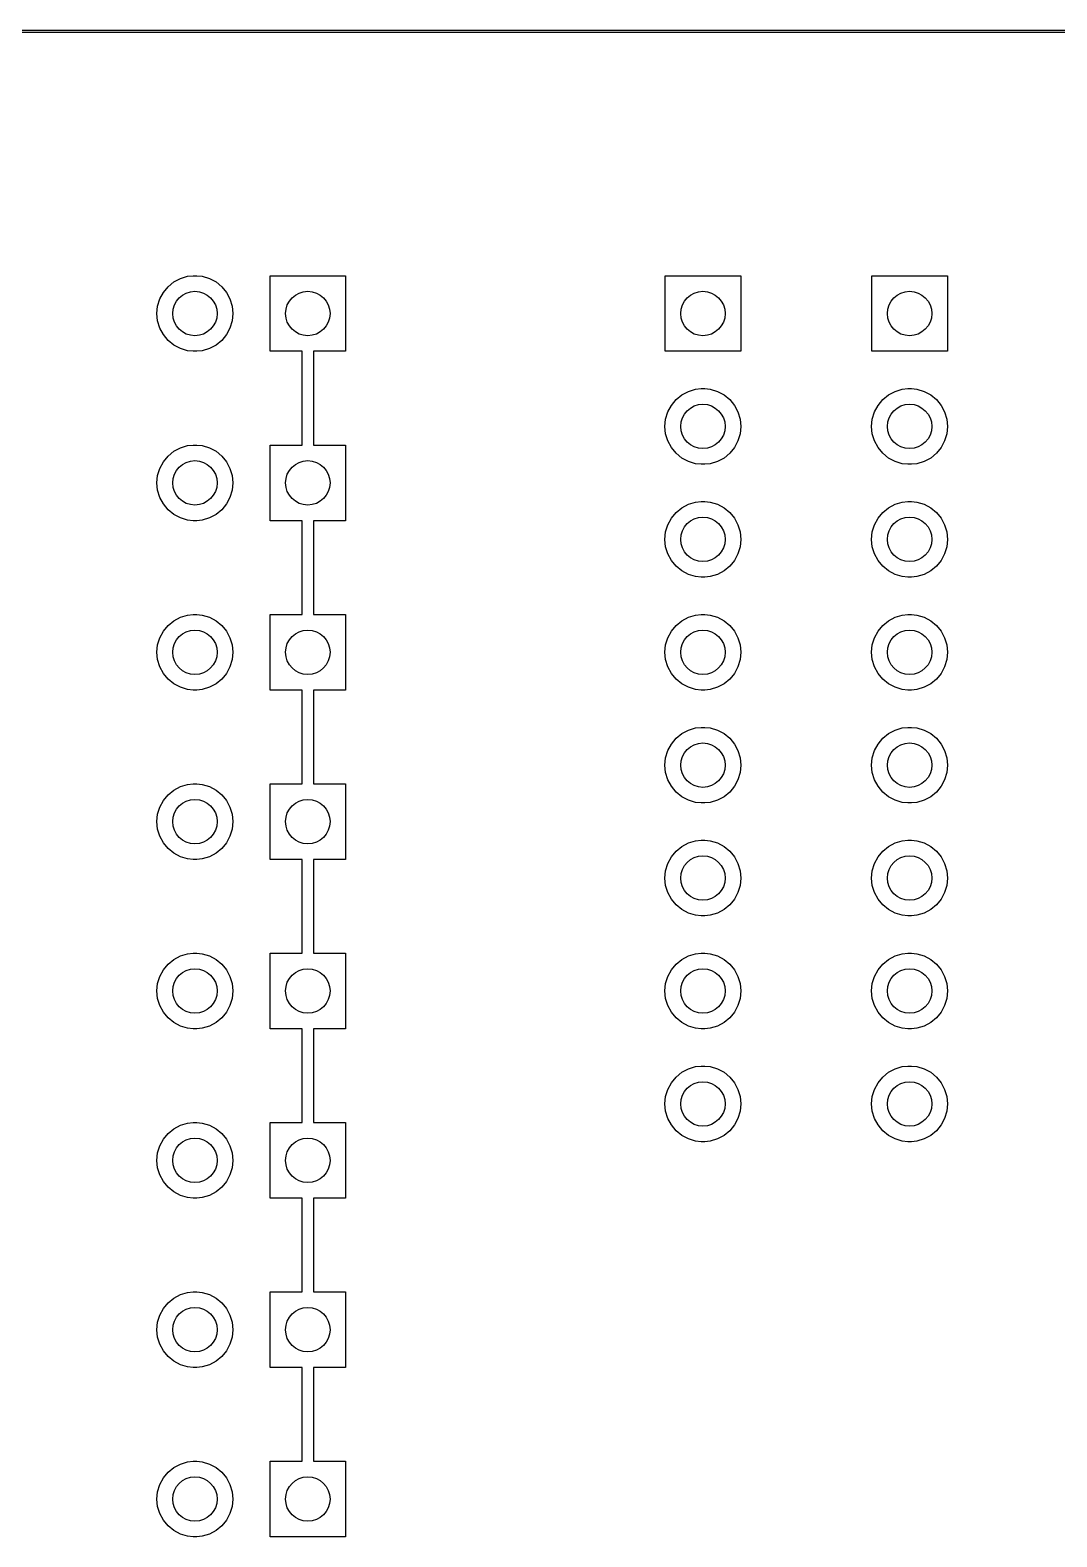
# Model space of a CAD drawing. Extents: x 47 to 146.1, y -90.2 to -39.3.
# Drawn here: x 97.89 to 120.99, y -73.24 to -39.34 of the extents above; entities that cross this region are included whole.
import ezdxf

# ---------------------------------------------------------------- set-up
doc = ezdxf.new("R2010")
doc.units = 0
doc.header["$MEASUREMENT"] = 0
doc.layers.add('BLACK', color=7, linetype='CONTINUOUS')

msp = doc.modelspace()

# ---------------------------------------------------------------- linework, layer by layer
at = {"layer": 'BLACK', "linetype": 'CONTINUOUS'}
for p, q in [((46.9912, -39.345), (146.049, -39.345)), ((146.025, -39.395), (47.015, -39.395)), ((100.996, -45.1161), (101.125, -45.0098)), ((101.125, -45.0098), (101.273, -44.9309)), ((101.273, -44.9309), (101.433, -44.8823)), ((101.433, -44.8823), (101.558, -44.87)), ((101.558, -44.87), (101.642, -44.87)), ((101.642, -44.87), (101.767, -44.8823)), ((101.767, -44.8823), (101.927, -44.9309)), ((101.927, -44.9309), (102.075, -45.0098)), ((102.075, -45.0098), (102.204, -45.1161)), ((103.29, -46.57), (103.29, -44.87)), ((103.29, -44.87), (104.99, -44.87)), ((104.99, -44.87), (104.99, -46.57)), ((112.18, -46.57), (112.18, -44.87)), ((112.18, -44.87), (113.88, -44.87)), ((113.88, -44.87), (113.88, -46.57)), ((116.83, -46.57), (116.83, -44.87)), ((116.83, -44.87), (118.53, -44.87)), ((118.53, -44.87), (118.53, -46.57)), ((100.762, -45.5534), (100.811, -45.3931)), ((100.811, -45.3931), (100.89, -45.2455)), ((100.89, -45.2455), (100.996, -45.1161)), ((102.204, -45.1161), (102.31, -45.2455)), ((102.31, -45.2455), (102.389, -45.3931)), ((102.389, -45.3931), (102.438, -45.5534)), ((100.746, -45.72), (100.762, -45.5534)), ((100.762, -45.8866), (100.746, -45.72)), ((102.438, -45.5534), (102.454, -45.72)), ((102.454, -45.72), (102.438, -45.8866)), ((100.811, -46.0469), (100.762, -45.8866)), ((100.89, -46.1945), (100.811, -46.0469)), ((102.389, -46.0469), (102.31, -46.1945)), ((102.438, -45.8866), (102.389, -46.0469)), ((100.996, -46.3239), (100.89, -46.1945)), ((101.125, -46.4302), (100.996, -46.3239)), ((101.273, -46.5091), (101.125, -46.4302)), ((102.075, -46.4302), (101.927, -46.5091)), ((102.204, -46.3239), (102.075, -46.4302)), ((102.31, -46.1945), (102.204, -46.3239)), ((101.433, -46.5577), (101.273, -46.5091)), ((101.558, -46.57), (101.433, -46.5577)), ((101.642, -46.57), (101.558, -46.57)), ((101.767, -46.5577), (101.642, -46.57)), ((101.927, -46.5091), (101.767, -46.5577)), ((104.015, -46.57), (103.29, -46.57)), ((104.015, -48.68), (104.015, -46.57)), ((104.99, -46.57), (104.265, -46.57)), ((104.265, -46.57), (104.265, -48.68)), ((113.88, -46.57), (112.18, -46.57)), ((118.53, -46.57), (116.83, -46.57)), ((112.703, -47.4709), (112.863, -47.4223)), ((112.863, -47.4223), (112.988, -47.41)), ((112.988, -47.41), (113.072, -47.41)), ((113.072, -47.41), (113.197, -47.4223)), ((113.197, -47.4223), (113.357, -47.4709)), ((117.353, -47.4709), (117.513, -47.4223)), ((117.513, -47.4223), (117.638, -47.41)), ((117.638, -47.41), (117.722, -47.41)), ((117.722, -47.41), (117.847, -47.4223)), ((117.847, -47.4223), (118.007, -47.4709)), ((112.241, -47.9331), (112.32, -47.7855)), ((112.32, -47.7855), (112.426, -47.6561)), ((112.426, -47.6561), (112.555, -47.5498)), ((112.555, -47.5498), (112.703, -47.4709)), ((113.357, -47.4709), (113.505, -47.5498)), ((113.505, -47.5498), (113.634, -47.6561)), ((113.634, -47.6561), (113.74, -47.7855)), ((113.74, -47.7855), (113.819, -47.9331)), ((116.891, -47.9331), (116.97, -47.7855)), ((116.97, -47.7855), (117.076, -47.6561)), ((117.076, -47.6561), (117.205, -47.5498)), ((117.205, -47.5498), (117.353, -47.4709)), ((118.007, -47.4709), (118.155, -47.5498)), ((118.155, -47.5498), (118.284, -47.6561)), ((118.284, -47.6561), (118.39, -47.7855)), ((118.39, -47.7855), (118.469, -47.9331)), ((112.176, -48.26), (112.192, -48.0934)), ((112.192, -48.0934), (112.241, -47.9331)), ((113.819, -47.9331), (113.868, -48.0934)), ((113.868, -48.0934), (113.884, -48.26)), ((116.826, -48.26), (116.842, -48.0934)), ((116.842, -48.0934), (116.891, -47.9331)), ((118.469, -47.9331), (118.518, -48.0934)), ((118.518, -48.0934), (118.534, -48.26)), ((112.192, -48.4266), (112.176, -48.26)), ((112.241, -48.5869), (112.192, -48.4266)), ((113.868, -48.4266), (113.819, -48.5869)), ((113.884, -48.26), (113.868, -48.4266)), ((116.842, -48.4266), (116.826, -48.26)), ((116.891, -48.5869), (116.842, -48.4266)), ((118.518, -48.4266), (118.469, -48.5869)), ((118.534, -48.26), (118.518, -48.4266)), ((101.125, -48.8198), (101.273, -48.7409)), ((101.273, -48.7409), (101.433, -48.6923)), ((101.433, -48.6923), (101.558, -48.68)), ((101.558, -48.68), (101.642, -48.68)), ((101.642, -48.68), (101.767, -48.6923)), ((101.767, -48.6923), (101.927, -48.7409)), ((101.927, -48.7409), (102.075, -48.8198)), ((103.29, -50.38), (103.29, -48.68)), ((103.29, -48.68), (104.015, -48.68)), ((104.265, -48.68), (104.99, -48.68)), ((104.99, -48.68), (104.99, -50.38)), ((112.32, -48.7345), (112.241, -48.5869)), ((112.426, -48.8639), (112.32, -48.7345)), ((113.74, -48.7345), (113.634, -48.8639)), ((113.819, -48.5869), (113.74, -48.7345)), ((116.97, -48.7345), (116.891, -48.5869)), ((117.076, -48.8639), (116.97, -48.7345)), ((118.39, -48.7345), (118.284, -48.8639)), ((118.469, -48.5869), (118.39, -48.7345)), ((100.811, -49.2031), (100.89, -49.0555)), ((100.89, -49.0555), (100.996, -48.9261)), ((100.996, -48.9261), (101.125, -48.8198)), ((102.075, -48.8198), (102.204, -48.9261)), ((102.204, -48.9261), (102.31, -49.0555)), ((102.31, -49.0555), (102.389, -49.2031)), ((112.555, -48.9702), (112.426, -48.8639)), ((112.703, -49.0491), (112.555, -48.9702)), ((112.863, -49.0977), (112.703, -49.0491)), ((112.988, -49.11), (112.863, -49.0977)), ((113.072, -49.11), (112.988, -49.11)), ((113.197, -49.0977), (113.072, -49.11)), ((113.357, -49.0491), (113.197, -49.0977)), ((113.505, -48.9702), (113.357, -49.0491)), ((113.634, -48.8639), (113.505, -48.9702)), ((117.205, -48.9702), (117.076, -48.8639)), ((117.353, -49.0491), (117.205, -48.9702)), ((117.513, -49.0977), (117.353, -49.0491)), ((117.638, -49.11), (117.513, -49.0977)), ((117.722, -49.11), (117.638, -49.11)), ((117.847, -49.0977), (117.722, -49.11)), ((118.007, -49.0491), (117.847, -49.0977)), ((118.155, -48.9702), (118.007, -49.0491)), ((118.284, -48.8639), (118.155, -48.9702)), ((100.746, -49.53), (100.762, -49.3634)), ((100.762, -49.3634), (100.811, -49.2031)), ((102.389, -49.2031), (102.438, -49.3634)), ((102.438, -49.3634), (102.454, -49.53)), ((100.762, -49.6966), (100.746, -49.53)), ((100.811, -49.8569), (100.762, -49.6966)), ((102.438, -49.6966), (102.389, -49.8569)), ((102.454, -49.53), (102.438, -49.6966)), ((100.89, -50.0045), (100.811, -49.8569)), ((100.996, -50.1339), (100.89, -50.0045)), ((101.125, -50.2402), (100.996, -50.1339)), ((102.204, -50.1339), (102.075, -50.2402)), ((102.31, -50.0045), (102.204, -50.1339)), ((102.389, -49.8569), (102.31, -50.0045)), ((112.426, -50.1961), (112.555, -50.0898)), ((112.555, -50.0898), (112.703, -50.0109)), ((112.703, -50.0109), (112.863, -49.9623)), ((112.863, -49.9623), (112.988, -49.95)), ((112.988, -49.95), (113.072, -49.95)), ((113.072, -49.95), (113.197, -49.9623)), ((113.197, -49.9623), (113.357, -50.0109)), ((113.357, -50.0109), (113.505, -50.0898)), ((113.505, -50.0898), (113.634, -50.1961)), ((117.076, -50.1961), (117.205, -50.0898)), ((117.205, -50.0898), (117.353, -50.0109)), ((117.353, -50.0109), (117.513, -49.9623)), ((117.513, -49.9623), (117.638, -49.95)), ((117.638, -49.95), (117.722, -49.95)), ((117.722, -49.95), (117.847, -49.9623)), ((117.847, -49.9623), (118.007, -50.0109)), ((118.007, -50.0109), (118.155, -50.0898)), ((118.155, -50.0898), (118.284, -50.1961)), ((101.273, -50.3191), (101.125, -50.2402)), ((101.433, -50.3677), (101.273, -50.3191)), ((101.558, -50.38), (101.433, -50.3677)), ((101.642, -50.38), (101.558, -50.38)), ((101.767, -50.3677), (101.642, -50.38)), ((101.927, -50.3191), (101.767, -50.3677)), ((102.075, -50.2402), (101.927, -50.3191)), ((104.015, -50.38), (103.29, -50.38)), ((104.015, -52.49), (104.015, -50.38)), ((104.99, -50.38), (104.265, -50.38)), ((104.265, -50.38), (104.265, -52.49)), ((112.192, -50.6334), (112.241, -50.4731)), ((112.241, -50.4731), (112.32, -50.3255)), ((112.32, -50.3255), (112.426, -50.1961)), ((113.634, -50.1961), (113.74, -50.3255)), ((113.74, -50.3255), (113.819, -50.4731)), ((113.819, -50.4731), (113.868, -50.6334)), ((116.842, -50.6334), (116.891, -50.4731)), ((116.891, -50.4731), (116.97, -50.3255)), ((116.97, -50.3255), (117.076, -50.1961)), ((118.284, -50.1961), (118.39, -50.3255)), ((118.39, -50.3255), (118.469, -50.4731)), ((118.469, -50.4731), (118.518, -50.6334)), ((112.176, -50.8), (112.192, -50.6334)), ((112.192, -50.9666), (112.176, -50.8)), ((113.868, -50.6334), (113.884, -50.8)), ((113.884, -50.8), (113.868, -50.9666)), ((116.826, -50.8), (116.842, -50.6334)), ((116.842, -50.9666), (116.826, -50.8)), ((118.518, -50.6334), (118.534, -50.8)), ((118.534, -50.8), (118.518, -50.9666)), ((112.241, -51.1269), (112.192, -50.9666)), ((112.32, -51.2745), (112.241, -51.1269)), ((113.819, -51.1269), (113.74, -51.2745)), ((113.868, -50.9666), (113.819, -51.1269)), ((116.891, -51.1269), (116.842, -50.9666)), ((116.97, -51.2745), (116.891, -51.1269)), ((118.469, -51.1269), (118.39, -51.2745)), ((118.518, -50.9666), (118.469, -51.1269)), ((112.426, -51.4039), (112.32, -51.2745)), ((112.555, -51.5102), (112.426, -51.4039)), ((112.703, -51.5891), (112.555, -51.5102)), ((113.505, -51.5102), (113.357, -51.5891)), ((113.634, -51.4039), (113.505, -51.5102)), ((113.74, -51.2745), (113.634, -51.4039)), ((117.076, -51.4039), (116.97, -51.2745)), ((117.205, -51.5102), (117.076, -51.4039)), ((117.353, -51.5891), (117.205, -51.5102)), ((118.155, -51.5102), (118.007, -51.5891)), ((118.284, -51.4039), (118.155, -51.5102)), ((118.39, -51.2745), (118.284, -51.4039)), ((112.863, -51.6377), (112.703, -51.5891)), ((112.988, -51.65), (112.863, -51.6377)), ((113.072, -51.65), (112.988, -51.65)), ((113.197, -51.6377), (113.072, -51.65)), ((113.357, -51.5891), (113.197, -51.6377)), ((117.513, -51.6377), (117.353, -51.5891)), ((117.638, -51.65), (117.513, -51.6377)), ((117.722, -51.65), (117.638, -51.65)), ((117.847, -51.6377), (117.722, -51.65)), ((118.007, -51.5891), (117.847, -51.6377)), ((101.273, -52.5509), (101.433, -52.5023)), ((101.433, -52.5023), (101.558, -52.49)), ((101.558, -52.49), (101.642, -52.49)), ((101.642, -52.49), (101.767, -52.5023)), ((101.767, -52.5023), (101.927, -52.5509)), ((103.29, -54.19), (103.29, -52.49)), ((103.29, -52.49), (104.015, -52.49)), ((104.265, -52.49), (104.99, -52.49)), ((104.99, -52.49), (104.99, -54.19)), ((112.703, -52.5509), (112.863, -52.5023)), ((112.863, -52.5023), (112.988, -52.49)), ((112.988, -52.49), (113.072, -52.49)), ((113.072, -52.49), (113.197, -52.5023)), ((113.197, -52.5023), (113.357, -52.5509)), ((117.353, -52.5509), (117.513, -52.5023)), ((117.513, -52.5023), (117.638, -52.49)), ((117.638, -52.49), (117.722, -52.49)), ((117.722, -52.49), (117.847, -52.5023)), ((117.847, -52.5023), (118.007, -52.5509)), ((100.811, -53.0131), (100.89, -52.8655)), ((100.89, -52.8655), (100.996, -52.7361)), ((100.996, -52.7361), (101.125, -52.6298)), ((101.125, -52.6298), (101.273, -52.5509)), ((101.927, -52.5509), (102.075, -52.6298)), ((102.075, -52.6298), (102.204, -52.7361)), ((102.204, -52.7361), (102.31, -52.8655)), ((102.31, -52.8655), (102.389, -53.0131)), ((112.241, -53.0131), (112.32, -52.8655)), ((112.32, -52.8655), (112.426, -52.7361)), ((112.426, -52.7361), (112.555, -52.6298)), ((112.555, -52.6298), (112.703, -52.5509)), ((113.357, -52.5509), (113.505, -52.6298)), ((113.505, -52.6298), (113.634, -52.7361)), ((113.634, -52.7361), (113.74, -52.8655)), ((113.74, -52.8655), (113.819, -53.0131)), ((116.891, -53.0131), (116.97, -52.8655)), ((116.97, -52.8655), (117.076, -52.7361)), ((117.076, -52.7361), (117.205, -52.6298)), ((117.205, -52.6298), (117.353, -52.5509)), ((118.007, -52.5509), (118.155, -52.6298)), ((118.155, -52.6298), (118.284, -52.7361)), ((118.284, -52.7361), (118.39, -52.8655)), ((118.39, -52.8655), (118.469, -53.0131)), ((100.746, -53.34), (100.762, -53.1734)), ((100.762, -53.1734), (100.811, -53.0131)), ((102.389, -53.0131), (102.438, -53.1734)), ((102.438, -53.1734), (102.454, -53.34)), ((112.176, -53.34), (112.192, -53.1734)), ((112.192, -53.1734), (112.241, -53.0131)), ((113.819, -53.0131), (113.868, -53.1734)), ((113.868, -53.1734), (113.884, -53.34)), ((116.826, -53.34), (116.842, -53.1734)), ((116.842, -53.1734), (116.891, -53.0131)), ((118.469, -53.0131), (118.518, -53.1734)), ((118.518, -53.1734), (118.534, -53.34)), ((100.762, -53.5066), (100.746, -53.34)), ((100.811, -53.6669), (100.762, -53.5066)), ((102.438, -53.5066), (102.389, -53.6669)), ((102.454, -53.34), (102.438, -53.5066)), ((112.192, -53.5066), (112.176, -53.34)), ((112.241, -53.6669), (112.192, -53.5066)), ((113.868, -53.5066), (113.819, -53.6669)), ((113.884, -53.34), (113.868, -53.5066)), ((116.842, -53.5066), (116.826, -53.34)), ((116.891, -53.6669), (116.842, -53.5066)), ((118.518, -53.5066), (118.469, -53.6669)), ((118.534, -53.34), (118.518, -53.5066)), ((100.89, -53.8145), (100.811, -53.6669)), ((100.996, -53.9439), (100.89, -53.8145)), ((102.31, -53.8145), (102.204, -53.9439)), ((102.389, -53.6669), (102.31, -53.8145)), ((112.32, -53.8145), (112.241, -53.6669)), ((112.426, -53.9439), (112.32, -53.8145)), ((113.74, -53.8145), (113.634, -53.9439)), ((113.819, -53.6669), (113.74, -53.8145)), ((116.97, -53.8145), (116.891, -53.6669)), ((117.076, -53.9439), (116.97, -53.8145)), ((118.39, -53.8145), (118.284, -53.9439)), ((118.469, -53.6669), (118.39, -53.8145)), ((101.125, -54.0502), (100.996, -53.9439)), ((101.273, -54.1291), (101.125, -54.0502)), ((101.433, -54.1777), (101.273, -54.1291)), ((101.558, -54.19), (101.433, -54.1777)), ((101.642, -54.19), (101.558, -54.19)), ((101.767, -54.1777), (101.642, -54.19)), ((101.927, -54.1291), (101.767, -54.1777)), ((102.075, -54.0502), (101.927, -54.1291)), ((102.204, -53.9439), (102.075, -54.0502)), ((104.015, -54.19), (103.29, -54.19)), ((104.015, -56.3), (104.015, -54.19)), ((104.99, -54.19), (104.265, -54.19)), ((104.265, -54.19), (104.265, -56.3)), ((112.555, -54.0502), (112.426, -53.9439)), ((112.703, -54.1291), (112.555, -54.0502)), ((112.863, -54.1777), (112.703, -54.1291)), ((112.988, -54.19), (112.863, -54.1777)), ((113.072, -54.19), (112.988, -54.19)), ((113.197, -54.1777), (113.072, -54.19)), ((113.357, -54.1291), (113.197, -54.1777)), ((113.505, -54.0502), (113.357, -54.1291)), ((113.634, -53.9439), (113.505, -54.0502)), ((117.205, -54.0502), (117.076, -53.9439)), ((117.353, -54.1291), (117.205, -54.0502)), ((117.513, -54.1777), (117.353, -54.1291)), ((117.638, -54.19), (117.513, -54.1777)), ((117.722, -54.19), (117.638, -54.19)), ((117.847, -54.1777), (117.722, -54.19)), ((118.007, -54.1291), (117.847, -54.1777)), ((118.155, -54.0502), (118.007, -54.1291)), ((118.284, -53.9439), (118.155, -54.0502)), ((112.426, -55.2761), (112.555, -55.1698)), ((112.555, -55.1698), (112.703, -55.0909)), ((112.703, -55.0909), (112.863, -55.0423)), ((112.863, -55.0423), (112.988, -55.03)), ((112.988, -55.03), (113.072, -55.03)), ((113.072, -55.03), (113.197, -55.0423)), ((113.197, -55.0423), (113.357, -55.0909)), ((113.357, -55.0909), (113.505, -55.1698)), ((113.505, -55.1698), (113.634, -55.2761)), ((117.076, -55.2761), (117.205, -55.1698)), ((117.205, -55.1698), (117.353, -55.0909)), ((117.353, -55.0909), (117.513, -55.0423)), ((117.513, -55.0423), (117.638, -55.03)), ((117.638, -55.03), (117.722, -55.03)), ((117.722, -55.03), (117.847, -55.0423)), ((117.847, -55.0423), (118.007, -55.0909)), ((118.007, -55.0909), (118.155, -55.1698)), ((118.155, -55.1698), (118.284, -55.2761)), ((112.192, -55.7134), (112.241, -55.5531)), ((112.241, -55.5531), (112.32, -55.4055)), ((112.32, -55.4055), (112.426, -55.2761)), ((113.634, -55.2761), (113.74, -55.4055)), ((113.74, -55.4055), (113.819, -55.5531)), ((113.819, -55.5531), (113.868, -55.7134)), ((116.842, -55.7134), (116.891, -55.5531)), ((116.891, -55.5531), (116.97, -55.4055)), ((116.97, -55.4055), (117.076, -55.2761)), ((118.284, -55.2761), (118.39, -55.4055)), ((118.39, -55.4055), (118.469, -55.5531)), ((118.469, -55.5531), (118.518, -55.7134)), ((112.176, -55.88), (112.192, -55.7134)), ((112.192, -56.0466), (112.176, -55.88)), ((113.868, -55.7134), (113.884, -55.88)), ((113.884, -55.88), (113.868, -56.0466)), ((116.826, -55.88), (116.842, -55.7134)), ((116.842, -56.0466), (116.826, -55.88)), ((118.518, -55.7134), (118.534, -55.88)), ((118.534, -55.88), (118.518, -56.0466)), ((112.241, -56.2069), (112.192, -56.0466)), ((112.32, -56.3545), (112.241, -56.2069)), ((113.819, -56.2069), (113.74, -56.3545)), ((113.868, -56.0466), (113.819, -56.2069)), ((116.891, -56.2069), (116.842, -56.0466)), ((116.97, -56.3545), (116.891, -56.2069)), ((118.469, -56.2069), (118.39, -56.3545)), ((118.518, -56.0466), (118.469, -56.2069)), ((100.89, -56.6755), (100.996, -56.5461)), ((100.996, -56.5461), (101.125, -56.4398)), ((101.125, -56.4398), (101.273, -56.3609)), ((101.273, -56.3609), (101.433, -56.3123)), ((101.433, -56.3123), (101.558, -56.3)), ((101.558, -56.3), (101.642, -56.3)), ((101.642, -56.3), (101.767, -56.3123)), ((101.767, -56.3123), (101.927, -56.3609)), ((101.927, -56.3609), (102.075, -56.4398)), ((102.075, -56.4398), (102.204, -56.5461)), ((102.204, -56.5461), (102.31, -56.6755)), ((103.29, -58), (103.29, -56.3)), ((103.29, -56.3), (104.015, -56.3)), ((104.265, -56.3), (104.99, -56.3)), ((104.99, -56.3), (104.99, -58)), ((112.426, -56.4839), (112.32, -56.3545)), ((112.555, -56.5902), (112.426, -56.4839)), ((112.703, -56.6691), (112.555, -56.5902)), ((113.505, -56.5902), (113.357, -56.6691)), ((113.634, -56.4839), (113.505, -56.5902)), ((113.74, -56.3545), (113.634, -56.4839)), ((117.076, -56.4839), (116.97, -56.3545)), ((117.205, -56.5902), (117.076, -56.4839)), ((117.353, -56.6691), (117.205, -56.5902)), ((118.155, -56.5902), (118.007, -56.6691)), ((118.284, -56.4839), (118.155, -56.5902)), ((118.39, -56.3545), (118.284, -56.4839)), ((100.762, -56.9834), (100.811, -56.8231)), ((100.811, -56.8231), (100.89, -56.6755)), ((102.31, -56.6755), (102.389, -56.8231)), ((102.389, -56.8231), (102.438, -56.9834)), ((112.863, -56.7177), (112.703, -56.6691)), ((112.988, -56.73), (112.863, -56.7177)), ((113.072, -56.73), (112.988, -56.73)), ((113.197, -56.7177), (113.072, -56.73)), ((113.357, -56.6691), (113.197, -56.7177)), ((117.513, -56.7177), (117.353, -56.6691)), ((117.638, -56.73), (117.513, -56.7177)), ((117.722, -56.73), (117.638, -56.73)), ((117.847, -56.7177), (117.722, -56.73)), ((118.007, -56.6691), (117.847, -56.7177)), ((100.746, -57.15), (100.762, -56.9834)), ((100.762, -57.3166), (100.746, -57.15)), ((102.438, -56.9834), (102.454, -57.15)), ((102.454, -57.15), (102.438, -57.3166)), ((100.811, -57.4769), (100.762, -57.3166)), ((100.89, -57.6245), (100.811, -57.4769)), ((102.389, -57.4769), (102.31, -57.6245)), ((102.438, -57.3166), (102.389, -57.4769)), ((112.703, -57.6309), (112.863, -57.5823)), ((112.863, -57.5823), (112.988, -57.57)), ((112.988, -57.57), (113.072, -57.57)), ((113.072, -57.57), (113.197, -57.5823)), ((113.197, -57.5823), (113.357, -57.6309)), ((117.353, -57.6309), (117.513, -57.5823)), ((117.513, -57.5823), (117.638, -57.57)), ((117.638, -57.57), (117.722, -57.57)), ((117.722, -57.57), (117.847, -57.5823)), ((117.847, -57.5823), (118.007, -57.6309)), ((100.996, -57.7539), (100.89, -57.6245)), ((101.125, -57.8602), (100.996, -57.7539)), ((101.273, -57.9391), (101.125, -57.8602)), ((101.433, -57.9877), (101.273, -57.9391)), ((101.927, -57.9391), (101.767, -57.9877)), ((102.075, -57.8602), (101.927, -57.9391)), ((102.204, -57.7539), (102.075, -57.8602)), ((102.31, -57.6245), (102.204, -57.7539)), ((112.241, -58.0931), (112.32, -57.9455)), ((112.32, -57.9455), (112.426, -57.8161)), ((112.426, -57.8161), (112.555, -57.7098)), ((112.555, -57.7098), (112.703, -57.6309)), ((113.357, -57.6309), (113.505, -57.7098)), ((113.505, -57.7098), (113.634, -57.8161)), ((113.634, -57.8161), (113.74, -57.9455)), ((113.74, -57.9455), (113.819, -58.0931)), ((116.891, -58.0931), (116.97, -57.9455)), ((116.97, -57.9455), (117.076, -57.8161)), ((117.076, -57.8161), (117.205, -57.7098)), ((117.205, -57.7098), (117.353, -57.6309)), ((118.007, -57.6309), (118.155, -57.7098)), ((118.155, -57.7098), (118.284, -57.8161)), ((118.284, -57.8161), (118.39, -57.9455)), ((118.39, -57.9455), (118.469, -58.0931)), ((101.558, -58), (101.433, -57.9877)), ((101.642, -58), (101.558, -58)), ((101.767, -57.9877), (101.642, -58)), ((104.015, -58), (103.29, -58)), ((104.015, -60.11), (104.015, -58)), ((104.99, -58), (104.265, -58)), ((104.265, -58), (104.265, -60.11)), ((112.176, -58.42), (112.192, -58.2534)), ((112.192, -58.2534), (112.241, -58.0931)), ((113.819, -58.0931), (113.868, -58.2534)), ((113.868, -58.2534), (113.884, -58.42)), ((116.826, -58.42), (116.842, -58.2534)), ((116.842, -58.2534), (116.891, -58.0931)), ((118.469, -58.0931), (118.518, -58.2534)), ((118.518, -58.2534), (118.534, -58.42)), ((112.192, -58.5866), (112.176, -58.42)), ((112.241, -58.7469), (112.192, -58.5866)), ((113.868, -58.5866), (113.819, -58.7469)), ((113.884, -58.42), (113.868, -58.5866)), ((116.842, -58.5866), (116.826, -58.42)), ((116.891, -58.7469), (116.842, -58.5866)), ((118.518, -58.5866), (118.469, -58.7469)), ((118.534, -58.42), (118.518, -58.5866)), ((112.32, -58.8945), (112.241, -58.7469)), ((112.426, -59.0239), (112.32, -58.8945)), ((113.74, -58.8945), (113.634, -59.0239)), ((113.819, -58.7469), (113.74, -58.8945)), ((116.97, -58.8945), (116.891, -58.7469)), ((117.076, -59.0239), (116.97, -58.8945)), ((118.39, -58.8945), (118.284, -59.0239)), ((118.469, -58.7469), (118.39, -58.8945)), ((112.555, -59.1302), (112.426, -59.0239)), ((112.703, -59.2091), (112.555, -59.1302)), ((112.863, -59.2577), (112.703, -59.2091)), ((112.988, -59.27), (112.863, -59.2577)), ((113.072, -59.27), (112.988, -59.27)), ((113.197, -59.2577), (113.072, -59.27)), ((113.357, -59.2091), (113.197, -59.2577)), ((113.505, -59.1302), (113.357, -59.2091)), ((113.634, -59.0239), (113.505, -59.1302)), ((117.205, -59.1302), (117.076, -59.0239)), ((117.353, -59.2091), (117.205, -59.1302)), ((117.513, -59.2577), (117.353, -59.2091)), ((117.638, -59.27), (117.513, -59.2577)), ((117.722, -59.27), (117.638, -59.27)), ((117.847, -59.2577), (117.722, -59.27)), ((118.007, -59.2091), (117.847, -59.2577)), ((118.155, -59.1302), (118.007, -59.2091)), ((118.284, -59.0239), (118.155, -59.1302)), ((100.996, -60.3561), (101.125, -60.2498)), ((101.125, -60.2498), (101.273, -60.1709)), ((101.273, -60.1709), (101.433, -60.1223)), ((101.433, -60.1223), (101.558, -60.11)), ((101.558, -60.11), (101.642, -60.11)), ((101.642, -60.11), (101.767, -60.1223)), ((101.767, -60.1223), (101.927, -60.1709)), ((101.927, -60.1709), (102.075, -60.2498)), ((102.075, -60.2498), (102.204, -60.3561)), ((103.29, -61.81), (103.29, -60.11)), ((103.29, -60.11), (104.015, -60.11)), ((104.265, -60.11), (104.99, -60.11)), ((104.99, -60.11), (104.99, -61.81)), ((112.426, -60.3561), (112.555, -60.2498)), ((112.555, -60.2498), (112.703, -60.1709)), ((112.703, -60.1709), (112.863, -60.1223)), ((112.863, -60.1223), (112.988, -60.11)), ((112.988, -60.11), (113.072, -60.11)), ((113.072, -60.11), (113.197, -60.1223)), ((113.197, -60.1223), (113.357, -60.1709)), ((113.357, -60.1709), (113.505, -60.2498)), ((113.505, -60.2498), (113.634, -60.3561)), ((117.076, -60.3561), (117.205, -60.2498)), ((117.205, -60.2498), (117.353, -60.1709)), ((117.353, -60.1709), (117.513, -60.1223)), ((117.513, -60.1223), (117.638, -60.11)), ((117.638, -60.11), (117.722, -60.11)), ((117.722, -60.11), (117.847, -60.1223)), ((117.847, -60.1223), (118.007, -60.1709)), ((118.007, -60.1709), (118.155, -60.2498)), ((118.155, -60.2498), (118.284, -60.3561)), ((100.762, -60.7934), (100.811, -60.6331)), ((100.811, -60.6331), (100.89, -60.4855)), ((100.89, -60.4855), (100.996, -60.3561)), ((102.204, -60.3561), (102.31, -60.4855)), ((102.31, -60.4855), (102.389, -60.6331)), ((102.389, -60.6331), (102.438, -60.7934)), ((112.192, -60.7934), (112.241, -60.6331)), ((112.241, -60.6331), (112.32, -60.4855)), ((112.32, -60.4855), (112.426, -60.3561)), ((113.634, -60.3561), (113.74, -60.4855)), ((113.74, -60.4855), (113.819, -60.6331)), ((113.819, -60.6331), (113.868, -60.7934)), ((116.842, -60.7934), (116.891, -60.6331)), ((116.891, -60.6331), (116.97, -60.4855)), ((116.97, -60.4855), (117.076, -60.3561)), ((118.284, -60.3561), (118.39, -60.4855)), ((118.39, -60.4855), (118.469, -60.6331)), ((118.469, -60.6331), (118.518, -60.7934)), ((100.746, -60.96), (100.762, -60.7934)), ((100.762, -61.1266), (100.746, -60.96)), ((102.438, -60.7934), (102.454, -60.96)), ((102.454, -60.96), (102.438, -61.1266)), ((112.176, -60.96), (112.192, -60.7934)), ((112.192, -61.1266), (112.176, -60.96)), ((113.868, -60.7934), (113.884, -60.96)), ((113.884, -60.96), (113.868, -61.1266)), ((116.826, -60.96), (116.842, -60.7934)), ((116.842, -61.1266), (116.826, -60.96)), ((118.518, -60.7934), (118.534, -60.96)), ((118.534, -60.96), (118.518, -61.1266)), ((100.811, -61.2869), (100.762, -61.1266)), ((100.89, -61.4345), (100.811, -61.2869)), ((102.389, -61.2869), (102.31, -61.4345)), ((102.438, -61.1266), (102.389, -61.2869)), ((112.241, -61.2869), (112.192, -61.1266)), ((112.32, -61.4345), (112.241, -61.2869)), ((113.819, -61.2869), (113.74, -61.4345)), ((113.868, -61.1266), (113.819, -61.2869)), ((116.891, -61.2869), (116.842, -61.1266)), ((116.97, -61.4345), (116.891, -61.2869)), ((118.469, -61.2869), (118.39, -61.4345)), ((118.518, -61.1266), (118.469, -61.2869)), ((100.996, -61.5639), (100.89, -61.4345)), ((101.125, -61.6702), (100.996, -61.5639)), ((101.273, -61.7491), (101.125, -61.6702)), ((102.075, -61.6702), (101.927, -61.7491)), ((102.204, -61.5639), (102.075, -61.6702)), ((102.31, -61.4345), (102.204, -61.5639)), ((112.426, -61.5639), (112.32, -61.4345)), ((112.555, -61.6702), (112.426, -61.5639)), ((112.703, -61.7491), (112.555, -61.6702)), ((113.505, -61.6702), (113.357, -61.7491)), ((113.634, -61.5639), (113.505, -61.6702)), ((113.74, -61.4345), (113.634, -61.5639)), ((117.076, -61.5639), (116.97, -61.4345)), ((117.205, -61.6702), (117.076, -61.5639)), ((117.353, -61.7491), (117.205, -61.6702)), ((118.155, -61.6702), (118.007, -61.7491)), ((118.284, -61.5639), (118.155, -61.6702)), ((118.39, -61.4345), (118.284, -61.5639)), ((101.433, -61.7977), (101.273, -61.7491)), ((101.558, -61.81), (101.433, -61.7977)), ((101.642, -61.81), (101.558, -61.81)), ((101.767, -61.7977), (101.642, -61.81)), ((101.927, -61.7491), (101.767, -61.7977)), ((104.015, -61.81), (103.29, -61.81)), ((104.015, -63.92), (104.015, -61.81)), ((104.99, -61.81), (104.265, -61.81)), ((104.265, -61.81), (104.265, -63.92)), ((112.863, -61.7977), (112.703, -61.7491)), ((112.988, -61.81), (112.863, -61.7977)), ((113.072, -61.81), (112.988, -61.81)), ((113.197, -61.7977), (113.072, -61.81)), ((113.357, -61.7491), (113.197, -61.7977)), ((117.513, -61.7977), (117.353, -61.7491)), ((117.638, -61.81), (117.513, -61.7977)), ((117.722, -61.81), (117.638, -61.81)), ((117.847, -61.7977), (117.722, -61.81)), ((118.007, -61.7491), (117.847, -61.7977)), ((112.703, -62.7109), (112.863, -62.6623)), ((112.863, -62.6623), (112.988, -62.65)), ((112.988, -62.65), (113.072, -62.65)), ((113.072, -62.65), (113.197, -62.6623)), ((113.197, -62.6623), (113.357, -62.7109)), ((117.353, -62.7109), (117.513, -62.6623)), ((117.513, -62.6623), (117.638, -62.65)), ((117.638, -62.65), (117.722, -62.65)), ((117.722, -62.65), (117.847, -62.6623)), ((117.847, -62.6623), (118.007, -62.7109)), ((112.241, -63.1731), (112.32, -63.0255)), ((112.32, -63.0255), (112.426, -62.8961)), ((112.426, -62.8961), (112.555, -62.7898)), ((112.555, -62.7898), (112.703, -62.7109)), ((113.357, -62.7109), (113.505, -62.7898)), ((113.505, -62.7898), (113.634, -62.8961)), ((113.634, -62.8961), (113.74, -63.0255)), ((113.74, -63.0255), (113.819, -63.1731)), ((116.891, -63.1731), (116.97, -63.0255)), ((116.97, -63.0255), (117.076, -62.8961)), ((117.076, -62.8961), (117.205, -62.7898)), ((117.205, -62.7898), (117.353, -62.7109)), ((118.007, -62.7109), (118.155, -62.7898)), ((118.155, -62.7898), (118.284, -62.8961)), ((118.284, -62.8961), (118.39, -63.0255)), ((118.39, -63.0255), (118.469, -63.1731)), ((112.176, -63.5), (112.192, -63.3334)), ((112.192, -63.3334), (112.241, -63.1731)), ((113.819, -63.1731), (113.868, -63.3334)), ((113.868, -63.3334), (113.884, -63.5)), ((116.826, -63.5), (116.842, -63.3334)), ((116.842, -63.3334), (116.891, -63.1731)), ((118.469, -63.1731), (118.518, -63.3334)), ((118.518, -63.3334), (118.534, -63.5)), ((112.192, -63.6666), (112.176, -63.5)), ((112.241, -63.8269), (112.192, -63.6666)), ((113.868, -63.6666), (113.819, -63.8269)), ((113.884, -63.5), (113.868, -63.6666)), ((116.842, -63.6666), (116.826, -63.5)), ((116.891, -63.8269), (116.842, -63.6666)), ((118.518, -63.6666), (118.469, -63.8269)), ((118.534, -63.5), (118.518, -63.6666)), ((100.996, -64.1661), (101.125, -64.0598)), ((101.125, -64.0598), (101.273, -63.9809)), ((101.273, -63.9809), (101.433, -63.9323)), ((101.433, -63.9323), (101.558, -63.92)), ((101.558, -63.92), (101.642, -63.92)), ((101.642, -63.92), (101.767, -63.9323)), ((101.767, -63.9323), (101.927, -63.9809)), ((101.927, -63.9809), (102.075, -64.0598)), ((102.075, -64.0598), (102.204, -64.1661)), ((103.29, -65.62), (103.29, -63.92)), ((103.29, -63.92), (104.015, -63.92)), ((104.265, -63.92), (104.99, -63.92)), ((104.99, -63.92), (104.99, -65.62)), ((112.32, -63.9745), (112.241, -63.8269)), ((112.426, -64.1039), (112.32, -63.9745)), ((113.74, -63.9745), (113.634, -64.1039)), ((113.819, -63.8269), (113.74, -63.9745)), ((116.97, -63.9745), (116.891, -63.8269)), ((117.076, -64.1039), (116.97, -63.9745)), ((118.39, -63.9745), (118.284, -64.1039)), ((118.469, -63.8269), (118.39, -63.9745)), ((100.811, -64.4431), (100.89, -64.2955)), ((100.89, -64.2955), (100.996, -64.1661)), ((102.204, -64.1661), (102.31, -64.2955)), ((102.31, -64.2955), (102.389, -64.4431)), ((112.555, -64.2102), (112.426, -64.1039)), ((112.703, -64.2891), (112.555, -64.2102)), ((112.863, -64.3377), (112.703, -64.2891)), ((112.988, -64.35), (112.863, -64.3377)), ((113.072, -64.35), (112.988, -64.35)), ((113.197, -64.3377), (113.072, -64.35)), ((113.357, -64.2891), (113.197, -64.3377)), ((113.505, -64.2102), (113.357, -64.2891)), ((113.634, -64.1039), (113.505, -64.2102)), ((117.205, -64.2102), (117.076, -64.1039)), ((117.353, -64.2891), (117.205, -64.2102)), ((117.513, -64.3377), (117.353, -64.2891)), ((117.638, -64.35), (117.513, -64.3377)), ((117.722, -64.35), (117.638, -64.35)), ((117.847, -64.3377), (117.722, -64.35)), ((118.007, -64.2891), (117.847, -64.3377)), ((118.155, -64.2102), (118.007, -64.2891)), ((118.284, -64.1039), (118.155, -64.2102)), ((100.746, -64.77), (100.762, -64.6034)), ((100.762, -64.6034), (100.811, -64.4431)), ((102.389, -64.4431), (102.438, -64.6034)), ((102.438, -64.6034), (102.454, -64.77)), ((100.762, -64.9366), (100.746, -64.77)), ((100.811, -65.0969), (100.762, -64.9366)), ((102.438, -64.9366), (102.389, -65.0969)), ((102.454, -64.77), (102.438, -64.9366)), ((100.89, -65.2445), (100.811, -65.0969)), ((100.996, -65.3739), (100.89, -65.2445)), ((101.125, -65.4802), (100.996, -65.3739)), ((102.204, -65.3739), (102.075, -65.4802)), ((102.31, -65.2445), (102.204, -65.3739)), ((102.389, -65.0969), (102.31, -65.2445)), ((101.273, -65.5591), (101.125, -65.4802)), ((101.433, -65.6077), (101.273, -65.5591)), ((101.558, -65.62), (101.433, -65.6077)), ((101.642, -65.62), (101.558, -65.62)), ((101.767, -65.6077), (101.642, -65.62)), ((101.927, -65.5591), (101.767, -65.6077)), ((102.075, -65.4802), (101.927, -65.5591)), ((104.015, -65.62), (103.29, -65.62)), ((104.015, -67.73), (104.015, -65.62)), ((104.99, -65.62), (104.265, -65.62)), ((104.265, -65.62), (104.265, -67.73)), ((101.273, -67.7909), (101.433, -67.7423)), ((101.433, -67.7423), (101.558, -67.73)), ((101.558, -67.73), (101.642, -67.73)), ((101.642, -67.73), (101.767, -67.7423)), ((101.767, -67.7423), (101.927, -67.7909)), ((103.29, -69.43), (103.29, -67.73)), ((103.29, -67.73), (104.015, -67.73)), ((104.265, -67.73), (104.99, -67.73)), ((104.99, -67.73), (104.99, -69.43)), ((100.811, -68.2531), (100.89, -68.1055)), ((100.89, -68.1055), (100.996, -67.9761)), ((100.996, -67.9761), (101.125, -67.8698)), ((101.125, -67.8698), (101.273, -67.7909)), ((101.927, -67.7909), (102.075, -67.8698)), ((102.075, -67.8698), (102.204, -67.9761)), ((102.204, -67.9761), (102.31, -68.1055)), ((102.31, -68.1055), (102.389, -68.2531)), ((100.746, -68.58), (100.762, -68.4134)), ((100.762, -68.4134), (100.811, -68.2531)), ((102.389, -68.2531), (102.438, -68.4134)), ((102.438, -68.4134), (102.454, -68.58)), ((100.762, -68.7466), (100.746, -68.58)), ((100.811, -68.9069), (100.762, -68.7466)), ((102.438, -68.7466), (102.389, -68.9069)), ((102.454, -68.58), (102.438, -68.7466)), ((100.89, -69.0545), (100.811, -68.9069)), ((100.996, -69.1839), (100.89, -69.0545)), ((102.31, -69.0545), (102.204, -69.1839)), ((102.389, -68.9069), (102.31, -69.0545)), ((101.125, -69.2902), (100.996, -69.1839)), ((101.273, -69.3691), (101.125, -69.2902)), ((101.433, -69.4177), (101.273, -69.3691)), ((101.558, -69.43), (101.433, -69.4177)), ((101.642, -69.43), (101.558, -69.43)), ((101.767, -69.4177), (101.642, -69.43)), ((101.927, -69.3691), (101.767, -69.4177)), ((102.075, -69.2902), (101.927, -69.3691)), ((102.204, -69.1839), (102.075, -69.2902)), ((104.015, -69.43), (103.29, -69.43)), ((104.015, -70.4789), (104.015, -69.43)), ((104.99, -69.43), (104.265, -69.43)), ((104.265, -69.43), (104.265, -71.54)), ((104.015, -71.54), (104.015, -70.4789)), ((104.015, -70.4789), (104.015, -70.4789)), ((100.89, -71.9155), (100.996, -71.7861)), ((100.996, -71.7861), (101.125, -71.6798)), ((101.125, -71.6798), (101.273, -71.6009)), ((101.273, -71.6009), (101.433, -71.5523)), ((101.433, -71.5523), (101.558, -71.54)), ((101.558, -71.54), (101.642, -71.54)), ((101.642, -71.54), (101.767, -71.5523)), ((101.767, -71.5523), (101.927, -71.6009)), ((101.927, -71.6009), (102.075, -71.6798)), ((102.075, -71.6798), (102.204, -71.7861)), ((102.204, -71.7861), (102.31, -71.9155)), ((103.29, -73.24), (103.29, -71.54)), ((103.29, -71.54), (104.015, -71.54)), ((104.265, -71.54), (104.99, -71.54)), ((104.99, -71.54), (104.99, -73.24)), ((100.762, -72.2234), (100.811, -72.0631)), ((100.811, -72.0631), (100.89, -71.9155)), ((102.31, -71.9155), (102.389, -72.0631)), ((102.389, -72.0631), (102.438, -72.2234)), ((100.746, -72.39), (100.762, -72.2234)), ((100.762, -72.5566), (100.746, -72.39)), ((102.438, -72.2234), (102.454, -72.39)), ((102.454, -72.39), (102.438, -72.5566)), ((100.811, -72.7169), (100.762, -72.5566)), ((100.89, -72.8645), (100.811, -72.7169)), ((100.996, -72.9939), (100.89, -72.8645)), ((102.31, -72.8645), (102.204, -72.9939)), ((102.389, -72.7169), (102.31, -72.8645)), ((102.438, -72.5566), (102.389, -72.7169)), ((101.125, -73.1002), (100.996, -72.9939)), ((101.273, -73.1791), (101.125, -73.1002)), ((101.433, -73.2277), (101.273, -73.1791)), ((101.927, -73.1791), (101.767, -73.2277)), ((102.075, -73.1002), (101.927, -73.1791)), ((102.204, -72.9939), (102.075, -73.1002)), ((101.558, -73.24), (101.433, -73.2277)), ((101.642, -73.24), (101.558, -73.24)), ((101.767, -73.2277), (101.642, -73.24)), ((104.99, -73.24), (103.29, -73.24))]:
    msp.add_line(p, q, dxfattribs=at)
at = {"layer": 'BLACK'}
for centre in [(101.6, -45.72), (101.6, -45.72), (104.14, -45.72), (104.14, -45.72), (113.03, -45.72), (113.03, -45.72), (117.68, -45.72), (117.68, -45.72), (113.03, -48.26), (113.03, -48.26), (117.68, -48.26), (117.68, -48.26), (101.6, -49.53), (101.6, -49.53), (104.14, -49.53), (104.14, -49.53), (113.03, -50.8), (113.03, -50.8), (117.68, -50.8), (117.68, -50.8), (101.6, -53.34), (101.6, -53.34), (104.14, -53.34), (104.14, -53.34), (113.03, -53.34), (113.03, -53.34), (117.68, -53.34), (117.68, -53.34), (113.03, -55.88), (113.03, -55.88), (117.68, -55.88), (117.68, -55.88), (101.6, -57.15), (101.6, -57.15), (104.14, -57.15), (104.14, -57.15), (113.03, -58.42), (113.03, -58.42), (117.68, -58.42), (117.68, -58.42), (101.6, -60.96), (101.6, -60.96), (104.14, -60.96), (104.14, -60.96), (113.03, -60.96), (113.03, -60.96), (117.68, -60.96), (117.68, -60.96), (113.03, -63.5), (113.03, -63.5), (117.68, -63.5), (117.68, -63.5), (101.6, -64.77), (101.6, -64.77), (104.14, -64.77), (104.14, -64.77), (101.6, -68.58), (101.6, -68.58), (104.14, -68.58), (104.14, -68.58), (101.6, -72.39), (101.6, -72.39), (104.14, -72.39), (104.14, -72.39)]:
    msp.add_circle(centre, 0.5, dxfattribs=at)

doc.saveas('drawing.dxf')
